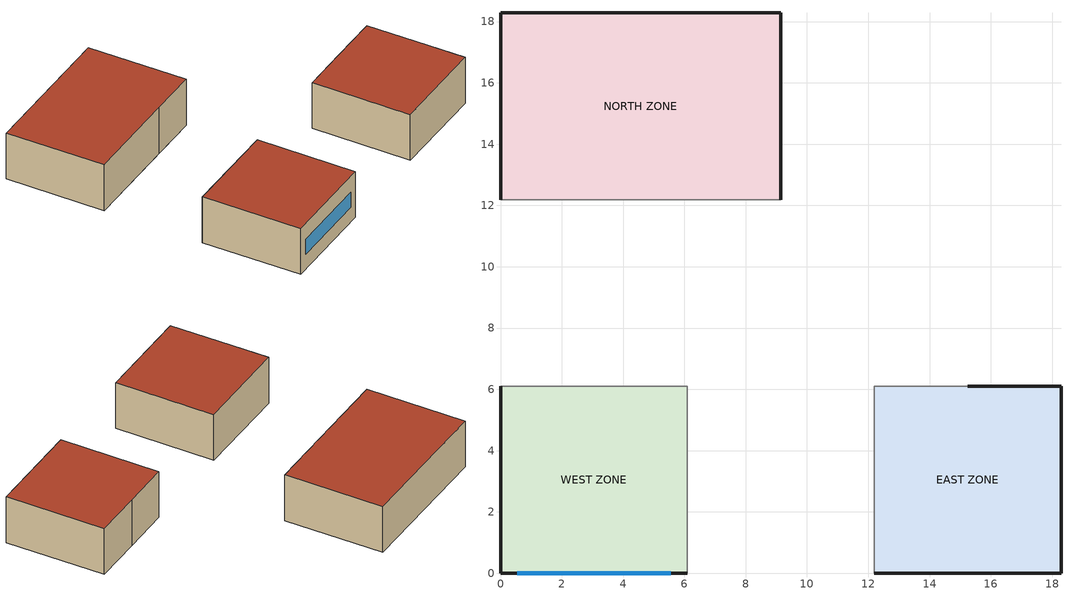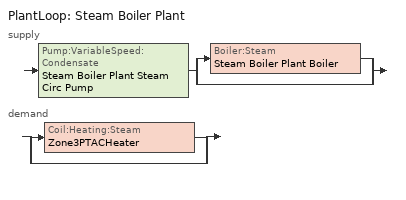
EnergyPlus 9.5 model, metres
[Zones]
WEST ZONE
 floor outside (FLOOR SLAB 8 IN): 0,0 0,6.1 6.1,6.1 6.1,0 z0
 wall outside (EXTWALL80): 0,6.1 0,0 6.1,0 z0:3.05
 wall to NORTH ZONE (PARTITION06): 6.1,6.1 0,6.1 z0:3.05
 wall to EAST ZONE (PARTITION06): 6.1,0 6.1,6.1 z0:3.05
 window (WIN-CON-LIGHT): 0.55,0 5.55,0 z1:2
 roof outside (ROOF34): 0,6.1 0,0 6.1,0 6.1,6.1 z3.05
EAST ZONE
 floor outside (FLOOR SLAB 8 IN): 12.19,0 12.19,6.1 18.29,6.1 18.29,0 z0
 wall outside (EXTWALL80): 12.19,0 18.29,0 18.29,6.1 15.24,6.1 z0:3.05
 wall to NORTH ZONE (PARTITION06): 15.24,6.1 12.19,6.1 z0:3.05
 roof outside (ROOF34): 12.19,6.1 12.19,0 18.29,0 18.29,6.1 z3.05
NORTH ZONE
 floor outside (FLOOR SLAB 8 IN): 0,12.19 0,18.29 9.14,18.29 9.14,12.19 z0
 wall outside (EXTWALL80): 9.14,12.19 9.14,18.29 0,18.29 0,12.19 z0:3.05
 roof outside (ROOF34): 0,18.29 0,12.19 9.14,12.19 9.14,18.29 z3.05
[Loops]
PlantLoop 'Steam Boiler Plant'
 supply: Pump:VariableSpeed:Condensate 'Steam Boiler Plant Steam Circ Pump' > split
  | Boiler:Steam 'Steam Boiler Plant Boiler'
  | bypass
 demand: split
  | Coil:Heating:Steam 'Zone3PTACHeater'
  | bypass
[Building]
NONE: North Axis {deg}=0; Terrain=Suburbs; Loads Convergence Tolerance Value {W}=0.04; Temperature Convergence Tolerance Value {deltaC}=0.4; Solar Distribution=FullInteriorAndExterior; Maximum Number of Warmup Days=25; Minimum Number of Warmup Days=6
[Site:Location]
Miami Intl Ap FL USA WMO=722020: Latitude {deg}=25.82; Longitude {deg}=-80.3; Time Zone {hr}=-5; Elevation {m}=11
[SizingPeriod:DesignDay] Day of Month=21; Humidity Condition Type=Wetbulb; Barometric Pressure {Pa}=101217; Rain Indicator=No; Snow Indicator=No; Daylight Saving Time Indicator=No; Solar Model Indicator=ASHRAEClearSky
Name | Month | Day Type | Maximum Dry-Bulb Temperature {C} | Daily Dry-Bulb Temperature Range {deltaC} | Wetbulb or DewPoint at Maximum Dry-Bulb {C} | Wind Speed {m/s} | Wind Direction {deg} | Sky Clearness
Miami Intl Ap Ann Htg 99.6% Condns DB | 1 | WinterDesignDay | 8.7 | 0 | 8.7 | 3.8 | 340 | 0
Miami Intl Ap Ann Clg .4% Condns DB=>MWB | 7 | SummerDesignDay | 33.2 | 6.7 | 25.3 | 4.5 | 140 | 1
[Site:GroundTemperature:BuildingSurface]
22.03, 22.03, 22.13, 22.3, 22.43, 22.52, 22.62, 22.77, 22.78, 22.55, 22.44, 22.2
[Material] Thermal Absorptance=0.9
Name | Roughness | Thickness {m} | Conductivity {W/m-K} | Density {kg/m3} | Specific Heat {J/kg-K} | Solar Absorptance | Visible Absorptance
A1 - 1 IN STUCCO | Smooth | 0.0253898 | 0.691831 | 1858.142 | 836.8 | 0.92 | 0.92
C4 - 4 IN COMMON BRICK | Rough | 0.101498 | 0.726422 | 1922.216 | 836.8 | 0.76 | 0.76
E1 - 3 / 4 IN PLASTER OR GYP BOARD | Smooth | 0.01905 | 0.726422 | 1601.846 | 836.8 | 0.92 | 0.92
C6 - 8 IN CLAY TILE | Smooth | 0.203302 | 0.570761 | 1121.292 | 836.8 | 0.82 | 0.82
C10 - 8 IN HW CONCRETE | MediumRough | 0.203302 | 1.729577 | 2242.585 | 836.8 | 0.65 | 0.65
E2 - 1 / 2 IN SLAG OR STONE | Rough | 0.0127102 | 1.435549 | 881.0155 | 1673.6 | 0.55 | 0.55
E3 - 3 / 8 IN FELT AND MEMBRANE | Rough | 0.00954024 | 0.190253 | 1121.292 | 1673.6 | 0.75 | 0.75
B6 - 4 IN DENSE INSULATION | VeryRough | 0.101559 | 0.0432394 | 91.30524 | 836.8 | 0.5 | 0.5
B5 - 1 IN DENSE INSULATION | VeryRough | 0.0253898 | 0.0432394 | 91.30524 | 836.8 | 0.5 | 0.5
C12 - 2 IN HW CONCRETE | MediumRough | 0.0509016 | 1.729577 | 2242.585 | 836.8 | 0.65 | 0.65
[Material:NoMass]
CP02 CARPET PAD: Roughness=VeryRough; Thermal Resistance {m2-K/W}=0.21648; Thermal Absorptance=0.9; Solar Absorptance=0.7; Visible Absorptance=0.7
[WindowMaterial:Glazing]
WIN-LAY-GLASS-LIGHT: Optical Data Type=SpectralAverage; Thickness {m}=0.003; Solar Transmittance at Normal Incidence=0.9; Front Side Solar Reflectance at Normal Incidence=0.031; Back Side Solar Reflectance at Normal Incidence=0.031; Visible Transmittance at Normal Incidence=0.9; Front Side Visible Reflectance at Normal Incidence=0.05; Back Side Visible Reflectance at Normal Incidence=0.05; Infrared Transmittance at Normal Incidence=0; Front Side Infrared Hemispherical Emissivity=0.84; Back Side Infrared Hemispherical Emissivity=0.84; Conductivity {W/m-K}=0.9
[Construction]
EXTWALL80: A1 - 1 IN STUCCO, C4 - 4 IN COMMON BRICK, B5 - 1 IN DENSE INSULATION, E1 - 3 / 4 IN PLASTER OR GYP BOARD
PARTITION06: E1 - 3 / 4 IN PLASTER OR GYP BOARD, C6 - 8 IN CLAY TILE, E1 - 3 / 4 IN PLASTER OR GYP BOARD
FLOOR SLAB 8 IN: C10 - 8 IN HW CONCRETE, CP02 CARPET PAD
ROOF34: E2 - 1 / 2 IN SLAG OR STONE, E3 - 3 / 8 IN FELT AND MEMBRANE, B6 - 4 IN DENSE INSULATION, C12 - 2 IN HW CONCRETE
WIN-CON-LIGHT: WIN-LAY-GLASS-LIGHT
[ZoneHVAC:PackagedTerminalAirConditioner] Availability Schedule=FanAndCoilAvailSched
Name | Cooling Supply Air Flow Rate {m3/s} | Heating Supply Air Flow Rate {m3/s} | Cooling Outdoor Air Flow Rate {m3/s} | Heating Outdoor Air Flow Rate {m3/s} | No Load Outdoor Air Flow Rate {m3/s} | Supply Air Fan | Heating Coil | Cooling Coil | Fan Placement | Supply Air Fan Operating Mode Schedule | No Load Supply Air Flow Rate {m3/s}
Zone1PTAC | 0.4 | 0.4 | 0.028 | 0.028 | 0.0186 | Zone1PTACFan | Zone1PTACHeater | Zone1PTACDXCoolCoil | BlowThrough | ConstantFanSch
Zone2PTAC | autosize | autosize | autosize | autosize | autosize | Zone2PTACFan | Zone2PTACHeater | Zone2PTACDXCoolCoil | BlowThrough | CyclingFanSch | autosize
Zone3PTAC | autosize | autosize | autosize | autosize | autosize | Zone3PTACFan | Zone3PTACHeater | Zone3PTACDXCoolCoil | DrawThrough | AlternateFanOperationSch | autosize
[Coil:Cooling:DX]
Name | Performance Object
Zone1PTACDXCoolCoil | Zone1PTACDXCoolCoil Performance
Zone2PTACDXCoolCoil | Zone2PTACDXCoolCoil Performance
Zone3PTACDXCoolCoil | Zone3PTACDXCoolCoil Performance
[Coil:Cooling:DX:CurveFit:Performance] Crankcase Heater Capacity {W}=200; Maximum Outdoor Dry-Bulb Temperature for Crankcase Heater Operation {C}=10; Capacity Control Method=Continuous; Compressor Fuel Type=Electricity
Name | Base Operating Mode
Zone1PTACDXCoolCoil Performance | Zone1PTACDXCoolCoil Operating Mode
Zone2PTACDXCoolCoil Performance | Zone2PTACDXCoolCoil Operating Mode
Zone3PTACDXCoolCoil Performance | Zone3PTACDXCoolCoil Operating Mode
[Coil:Cooling:DX:CurveFit:OperatingMode] Ratio of Initial Moisture Evaporation Rate and Steady State Latent Capacity=0; Nominal Time for Condensate Removal to Begin {s}=0; Condenser Type=AirCooled; Nominal Speed Number=10
Name | Rated Gross Total Cooling Capacity {W} | Rated Evaporator Air Flow Rate {m3/s} | Speed 1 | Speed 2 | Speed 3 | Speed 4 | Speed 5 | Speed 6 | Speed 7 | Speed 8 | Speed 9 | Speed 10
Zone1PTACDXCoolCoil Operating Mode | 7200 | 0.4 | Zone1PTACDXCoolCoil Speed 1 Performance | Zone1PTACDXCoolCoil Speed 2 Performance | Zone1PTACDXCoolCoil Speed 3 Performance | Zone1PTACDXCoolCoil Speed 4 Performance | Zone1PTACDXCoolCoil Speed 5 Performance | Zone1PTACDXCoolCoil Speed 6 Performance | Zone1PTACDXCoolCoil Speed 7 Performance | Zone1PTACDXCoolCoil Speed 8 Performance | Zone1PTACDXCoolCoil Speed 9 Performance | Zone1PTACDXCoolCoil Speed 10 Performance
Zone2PTACDXCoolCoil Operating Mode | autosize | autosize | Zone2PTACDXCoolCoil Speed 1 Performance | Zone2PTACDXCoolCoil Speed 2 Performance | Zone2PTACDXCoolCoil Speed 3 Performance | Zone2PTACDXCoolCoil Speed 4 Performance | Zone2PTACDXCoolCoil Speed 5 Performance | Zone2PTACDXCoolCoil Speed 6 Performance | Zone2PTACDXCoolCoil Speed 7 Performance | Zone2PTACDXCoolCoil Speed 8 Performance | Zone2PTACDXCoolCoil Speed 9 Performance | Zone2PTACDXCoolCoil Speed 10 Performance
Zone3PTACDXCoolCoil Operating Mode | autosize | autosize | Zone3PTACDXCoolCoil Speed 1 Performance | Zone3PTACDXCoolCoil Speed 2 Performance | Zone3PTACDXCoolCoil Speed 3 Performance | Zone3PTACDXCoolCoil Speed 4 Performance | Zone3PTACDXCoolCoil Speed 5 Performance | Zone3PTACDXCoolCoil Speed 6 Performance | Zone3PTACDXCoolCoil Speed 7 Performance | Zone3PTACDXCoolCoil Speed 8 Performance | Zone3PTACDXCoolCoil Speed 9 Performance | Zone3PTACDXCoolCoil Speed 10 Performance
[Coil:Cooling:DX:CurveFit:Speed] Gross Sensible Heat Ratio=0.75; Gross Cooling COP {W/W}=4; Active Fraction of Coil Face Area=1; Total Cooling Capacity Modifier Function of Temperature Curve=HPACCoolCapFT; Total Cooling Capacity Modifier Function of Air Flow Fraction Curve=HPACCoolCapFFF; Energy Input Ratio Modifier Function of Temperature Curve=HPACEIRFT; Energy Input Ratio Modifier Function of Air Flow Fraction Curve=HPACEIRFFF; Part Load Fraction Correlation Curve=HPACPLFFPLR
Name | Gross Total Cooling Capacity Fraction | Evaporator Air Flow Rate Fraction | Condenser Air Flow Rate Fraction
Zone1PTACDXCoolCoil Speed 1 Performance; Zone2PTACDXCoolCoil Speed 1 Performance; Zone3PTACDXCoolCoil Speed 1 Performance | 0.2255 | 0.36 | 0.3514
Zone1PTACDXCoolCoil Speed 2 Performance; Zone2PTACDXCoolCoil Speed 2 Performance; Zone3PTACDXCoolCoil Speed 2 Performance | 0.2779 | 0.4 | 0.4054
Zone1PTACDXCoolCoil Speed 3 Performance; Zone2PTACDXCoolCoil Speed 3 Performance; Zone3PTACDXCoolCoil Speed 3 Performance | 0.3295 | 0.44 | 0.4459
Zone1PTACDXCoolCoil Speed 4 Performance; Zone2PTACDXCoolCoil Speed 4 Performance; Zone3PTACDXCoolCoil Speed 4 Performance | 0.4308 | 0.52 | 0.5135
Zone1PTACDXCoolCoil Speed 5 Performance; Zone2PTACDXCoolCoil Speed 5 Performance; Zone3PTACDXCoolCoil Speed 5 Performance | 0.53 | 0.6 | 0.5946
Zone1PTACDXCoolCoil Speed 6 Performance; Zone2PTACDXCoolCoil Speed 6 Performance; Zone3PTACDXCoolCoil Speed 6 Performance | 0.6273 | 0.68 | 0.6757
Zone1PTACDXCoolCoil Speed 7 Performance; Zone2PTACDXCoolCoil Speed 7 Performance; Zone3PTACDXCoolCoil Speed 7 Performance | 0.723 | 0.76 | 0.7703
Zone1PTACDXCoolCoil Speed 8 Performance; Zone2PTACDXCoolCoil Speed 8 Performance; Zone3PTACDXCoolCoil Speed 8 Performance | 0.8169 | 0.84 | 0.8514
Zone1PTACDXCoolCoil Speed 9 Performance; Zone2PTACDXCoolCoil Speed 9 Performance; Zone3PTACDXCoolCoil Speed 9 Performance | 0.9093 | 0.92 | 0.9324
Zone1PTACDXCoolCoil Speed 10 Performance; Zone2PTACDXCoolCoil Speed 10 Performance; Zone3PTACDXCoolCoil Speed 10 Performance | 1 | 1 | 1
[Zone] Type=1; Multiplier=1; Ceiling Height {m}=autocalculate; Volume {m3}=autocalculate
WEST ZONE; EAST ZONE; NORTH ZONE
[People] Number of People Schedule=OFFICE OCCUPANCY; Number of People Calculation Method=people; Fraction Radiant=0.3; Activity Level Schedule=Activity Sch; Carbon Dioxide Generation Rate {m3/s-W}=3.82E-8; Mean Radiant Temperature Calculation Type=zoneaveraged; Work Efficiency Schedule=Work Eff Sch; Clothing Insulation Calculation Method=ClothingInsulationSchedule; Clothing Insulation Schedule=Clothing Sch; Air Velocity Schedule=Air Velo Sch; Thermal Comfort Model 1 Type=FANGER
Name | Zone or ZoneList | Number of People
WEST ZONE | WEST ZONE | 3
EAST ZONE | EAST ZONE | 5
NORTH ZONE | NORTH ZONE | 4
[Lights] Schedule=OFFICE LIGHTING; Design Level Calculation Method=LightingLevel; Return Air Fraction=0; Fraction Radiant=0.2; Fraction Visible=0.2; Fraction Replaceable=0
Name | Zone or ZoneList | Lighting Level {W}
WEST ZONE Lights 1 | WEST ZONE | 1878.63
EAST ZONE Lights 1 | EAST ZONE | 878.6252
NORTH ZONE Lights 1 | NORTH ZONE | 878.6252
[ElectricEquipment] Schedule=OFFICE EQUIP; Design Level Calculation Method=EquipmentLevel; Fraction Latent=0; Fraction Radiant=0.3; Fraction Lost=0
Name | Zone or ZoneList | Design Level {W}
WEST ZONE ElecEq 1 | WEST ZONE | 1928.751
EAST ZONE ElecEq 1 | EAST ZONE | 464.375
NORTH ZONE ElecEq 1 | NORTH ZONE | 2928.751
[ZoneInfiltration:DesignFlowRate] Schedule=INFIL-SCH; Design Flow Rate Calculation Method=flow/zone; Constant Term Coefficient=0; Temperature Term Coefficient=0; Velocity Term Coefficient=0.2237; Velocity Squared Term Coefficient=0
Name | Zone or ZoneList | Design Flow Rate {m3/s}
WEST ZONE Infil 1 | WEST ZONE | 0
EAST ZONE Infil 1 | EAST ZONE | 0.04
NORTH ZONE Infil 1 | NORTH ZONE | 0
[Sizing:Zone] Zone Cooling Design Supply Air Temperature Input Method=SupplyAirTemperature; Zone Cooling Design Supply Air Temperature {C}=12; Zone Heating Design Supply Air Temperature Input Method=SupplyAirTemperature; Zone Heating Design Supply Air Temperature {C}=50; Zone Cooling Design Supply Air Humidity Ratio {kgWater/kgDryAir}=0.008; Zone Heating Design Supply Air Humidity Ratio {kgWater/kgDryAir}=0.008; Zone Heating Sizing Factor=0; Zone Cooling Sizing Factor=0; Cooling Design Air Flow Method=DesignDay; Cooling Design Air Flow Rate {m3/s}=0; Heating Design Air Flow Method=DesignDay; Heating Design Air Flow Rate {m3/s}=0; Account for Dedicated Outdoor Air System=No; Dedicated Outdoor Air System Control Strategy=NeutralSupplyAir; Dedicated Outdoor Air Low Setpoint Temperature for Design {C}=autosize; Dedicated Outdoor Air High Setpoint Temperature for Design {C}=autosize
Name | Design Specification Outdoor Air Object
WEST ZONE | SZ DSOA WEST ZONE
EAST ZONE | SZ DSOA EAST ZONE
NORTH ZONE | SZ DSOA NORTH ZONE
[DesignSpecification:OutdoorAir] Outdoor Air Method=flow/person; Outdoor Air Flow per Person {m3/s-person}=0.00944; Outdoor Air Flow per Zone Floor Area {m3/s-m2}=0; Outdoor Air Flow per Zone {m3/s}=0
SZ DSOA WEST ZONE; SZ DSOA EAST ZONE; SZ DSOA NORTH ZONE
[Sizing:Plant]
Name | Loop Type | Design Loop Exit Temperature {C} | Loop Design Temperature Difference {deltaC}
Hot Water Loop | heating | 82 | 11
Steam Boiler Plant | Steam | 100 | 25
[ZoneControl:Thermostat]
Name | Zone or ZoneList | Control Type Schedule | Control 1 | Control 2
Zone 1 Thermostat | WEST ZONE | West Zone Control Type Sched | DualSetPoint
Zone 2 Thermostat | EAST ZONE | Other Zone Control Type Sched | Heating Setpoint | Cooling Setpoint
Zone 3 Thermostat | NORTH ZONE | Other Zone Control Type Sched | Heating Setpoint | Cooling Setpoint
[ThermostatSetpoint:SingleHeating]
Heating Setpoint: Setpoint Temperature Schedule=Heating Setpoints
[ThermostatSetpoint:SingleCooling]
Cooling Setpoint: Setpoint Temperature Schedule=Cooling Setpoints
[ThermostatSetpoint:DualSetpoint]
DualSetPoint: Heating Setpoint Temperature Schedule=Heating Setpoints; Cooling Setpoint Temperature Schedule=Cooling Setpoints
[Zone equipment]
WEST ZONE: Zone1PTAC
EAST ZONE: Zone2PTAC
NORTH ZONE: Zone3PTAC
[Fan:SystemModel] Availability Schedule=FanAndCoilAvailSched; Speed Control Method=Discrete; Electric Power Minimum Flow Rate Fraction=0; Design Pressure Rise {Pa}=75; Motor Efficiency=0.9; Motor In Air Stream Fraction=1; Design Electric Power Consumption {W}=AUTOSIZE; Design Power Sizing Method=TotalEfficiencyAndPressure; Fan Total Efficiency=0.5
Name | Design Maximum Air Flow Rate {m3/s}
Zone1PTACFan | 0.4
Zone2PTACFan; Zone3PTACFan | Autosize
[Coil:Heating:Steam]
Zone3PTACHeater: Availability Schedule=HeatingCoilAvailSched; Maximum Steam Flow Rate {m3/s}=0.05; Degree of SubCooling {C}=5; Degree of Loop SubCooling {C}=15; Coil Control Type=ZoneLoadControl
[Coil:Heating:Electric]
Zone2PTACHeater: Availability Schedule=HeatingCoilAvailSched; Efficiency=1; Nominal Capacity {W}=autosize
[Coil:Heating:Fuel]
Zone1PTACHeater: Availability Schedule=HeatingCoilAvailSched; Fuel Type=NaturalGas; Burner Efficiency=1; Nominal Capacity {W}=autosize
[Pump:VariableSpeed:Condensate]
Steam Boiler Plant Steam Circ Pump: Design Steam Volume Flow Rate {m3/s}=0.05; Design Power Consumption {W}=Autosize; Coefficient 1 of the Part Load Performance Curve=0; Coefficient 2 of the Part Load Performance Curve=1; Coefficient 3 of the Part Load Performance Curve=0; Coefficient 4 of the Part Load Performance Curve=0
[Boiler:Steam]
Steam Boiler Plant Boiler: Fuel Type=NaturalGas; Maximum Operating Pressure {Pa}=160000; Theoretical Efficiency=0.8; Design Outlet Steam Temperature {C}=115; Nominal Capacity {W}=autosize; Minimum Part Load Ratio=0.00001; Maximum Part Load Ratio=1; Optimum Part Load Ratio=0.2; Coefficient 1 of Fuel Use Function of Part Load Ratio Curve=0.8; Coefficient 2 of Fuel Use Function of Part Load Ratio Curve=0.1; Coefficient 3 of Fuel Use Function of Part Load Ratio Curve=0.1
[SetpointManager:Scheduled] Control Variable=Temperature; Schedule=Steam-Loop-Temp-Schedule
Name | Setpoint Node or NodeList
Steam Boiler Plant Boiler Setpoint Manager | Steam Boiler Plant Boiler Outlet Node
Steam Boiler Plant Steam Temp Manager | Steam Boiler Plant Steam Supply Outlet Node
[PlantLoop]
Steam Boiler Plant: Fluid Type=Steam; Plant Equipment Operation Scheme=Steam Boiler Plant Operation; Maximum Loop Temperature {C}=110; Minimum Loop Temperature {C}=10; Maximum Loop Flow Rate {m3/s}=0.05; Minimum Loop Flow Rate {m3/s}=0; Plant Loop Volume {m3}=autocalculate; Load Distribution Scheme=Optimal
[PlantEquipmentList]
Steam Boiler Plant heating plant: Steam Boiler Plant Boiler
[PlantEquipmentOperation:HeatingLoad]
Steam Boiler Plant Heat Supply: Load Range 1 Lower Limit {W}=0; Load Range 1 Upper Limit {W}=1000000000000000; Range 1 Equipment List=Steam Boiler Plant heating plant
[PlantEquipmentOperationSchemes]
Steam Boiler Plant Operation: Control Scheme 1=Steam Boiler Plant Heat Supply; Control Scheme 1 Schedule=ON
[Schedule:Compact]
Activity Sch: Through: 12/31, For: AllDays, Until: 24:00, 131.8
Work Eff Sch: Through: 12/31, For: AllDays, Until: 24:00, 0.2
Clothing Sch: Through: 3/31, For: AllDays, Until: 24:00, 0.5, Through: 9/30, For: AllDays, Until: 24:00, 0.9, Through: 12/31, For: AllDays, Until: 24:00, 0.5
Air Velo Sch: Through: 3/31, For: AllDays, Until: 24:00, 0.15, Through: 9/30, For: AllDays, Until: 24:00, 0.25, Through: 12/31, For: AllDays, Until: 24:00, 0.15
OFFICE OCCUPANCY: Through: 12/31, For: WeekDays SummerDesignDay, Until: 6:00, 0, Until: 7:00, 0.1, Until: 8:00, 0.5, Until: 12:00, 1, Until: 13:00, 0.5, Until: 16:00, 1, Until: 17:00, 0.5, Until: 18:00, 0.1, Until: 24:00, 0, For: WinterDesignDay, Until: 6:00, 0, Until: 7:00, 0.1, Until: 8:00, 0.5, Until: 12:00, 1, Until: 13:00, 0.5, Until: 16:00, 1, Until: 17:00, 0.5, Until: 18:00, 0.1, Until: 24:00, 0, For:AllOtherDays, Until: 24:00, 0
OFFICE EQUIP: Through: 12/31, For: WeekDays SummerDesignDay, Until: 8:00, 0, Until: 18:00, 1, Until: 24:00, 0, For: WinterDesignDay, Until: 8:00, 0, Until: 18:00, 1, Until: 24:00, 0, For: AllOtherDays, Until: 24:00, 0
OFFICE LIGHTING: Through: 12/31, For: WeekDays SummerDesignDay, Until: 6:00, 0.05, Until: 7:00, 0.2, Until: 17:00, 1, Until: 18:00, 0.5, Until: 24:00, 0.05, For: WinterDesignDay, Until: 6:00, 0.05, Until: 7:00, 0.2, Until: 17:00, 1, Until: 18:00, 0.5, Until: 24:00, 0.05, For: AllOtherDays, Until: 24:00, 0.05
INFIL-SCH: Through: 3/31, For: AllDays, Until: 24:00, 1, Through: 10/31, For: AllDays, Until: 24:00, 0, Through: 12/31, For: AllDays, Until: 24:00, 1
ON; FanAndCoilAvailSched; HeatingCoilAvailSched; ConstantFanSch: Through: 12/31, For: AllDays, Until: 24:00, 1
Heating Setpoints: Through: 12/31, For: AllDays, Until: 24:00, 22.5
Cooling Setpoints: Through: 12/31, For: AllDays, Until: 24:00, 23.5
West Zone Control Type Sched: Through: 12/31, For: AllDays, Until: 24:00, 4
Other Zone Control Type Sched: Through: 3/31, For: AllDays, Until: 24:00, 1, Through: 9/30, For: AllDays, Until: 24:00, 2, Through: 12/31, For: AllDays, Until: 24:00, 1
CyclingFanSch: Through: 12/31, For: AllDays, Until: 24:00, 0
AlternateFanOperationSch: Through: 12/31, For: AllDays, Until: 7:00, 0, Until: 18:00, 1, Until: 24:00, 0
Steam-Loop-Temp-Schedule: Through: 12/31, For: AllDays, Until: 24:00, 100
[Curve:Quadratic]
Name | Coefficient1 Constant | Coefficient2 x | Coefficient3 x**2 | Minimum Value of x | Maximum Value of x
HPACCoolCapFFF | 0.8 | 0.2 | 0 | 0.5 | 1.5
HPACEIRFFF | 1.1552 | -0.1808 | 0.0256 | 0.5 | 1.5
HPACPLFFPLR | 0.85 | 0.15 | 0 | 0 | 1
[Curve:Biquadratic] Minimum Value of x=12.77778; Maximum Value of x=23.88889; Minimum Value of y=18; Maximum Value of y=46.11111; Input Unit Type for X=Temperature; Input Unit Type for Y=Temperature; Output Unit Type=Dimensionless
Name | Coefficient1 Constant | Coefficient2 x | Coefficient3 x**2 | Coefficient4 y | Coefficient5 y**2 | Coefficient6 x*y
HPACCoolCapFT | 0.942588 | 0.00954335 | 0.00068377 | -0.0110427 | 5.249e-06 | -9.72e-06
HPACEIRFT | 0.342414 | 0.034885 | -0.0006237 | 0.00497722 | 0.000437951 | -0.000728028
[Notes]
PackagedTerminalAirConditionerVSAS.idf
Basic file description:  1 story office building divided into 3 interior conditioned zones.
Highlights:              Example of PackagedTerminal:AirConditioner object.
Simulation Location/Run: Miami Intl Ap FL USA WMO=722020, 2 design days, 2 run periods.
Run Control executes the design days only.
Location:                Miami, FL USA
Design Days:             Miami Intl Ap FL USA Annual Heating 99.6%, MaxDB=8.7°C
Miami Intl Ap FL USA Annual Cooling (DB=>MWB) .4%, MaxDB=33.2°C MWB=25.3°C
Run Period (Weather File): Winter 1/14, Summer 7/7.
Run Control:             Zone sizing required, No System sizing required (Run Control executes 2 design days)
Building: Single floor rectangular L-shaped building 40 ft south wall, 40 ft west wall, zone height 10 feet.
There is a single 3 mm clear window in the West zone south wall. The walls are 1 in stucco over 4 in
common brick and 1 in dense insulation with gypboard on the interior. The roof is a built up roof with
1/2 in stone over 3/8 in felt over 4 in dense insulation supported by 2 in heavy weight concrete. The
floor is 8 in heavy weight concrete with carpeting. The window to wall ratio is approximately 0.07.
Infiltration is fixed at 0.02 m3/s in East zone in winter.
The building is oriented due north.
Floor Area:        130.1 m2 (1403 ft2)
Number of Stories: 1
Zone Description Details:
|       West         |         East           |    window = *
|     (Zone 1)       |       (Zone 2)         |
Internal gains description:     ZONE West  - lighting is 1878.6252 watts, equip is 1928.751 watts, 3 occupants
Internal gains description:     ZONE East  - lighting is  878.6252 watts, equip is  464.375 watts, 5 occupants
Internal gains description:     ZONE North - lighting is  878.6252 watts, equip is 2928.751 watts, 4 occupants
Interzone Surfaces:             3 interzone surfaces (see diagram)
Internal Mass:                  None
Windows:                        1 - single pane clear 3mm glass, size = 5 sq. meters
Detached Shading:               None
Daylight:                       None
